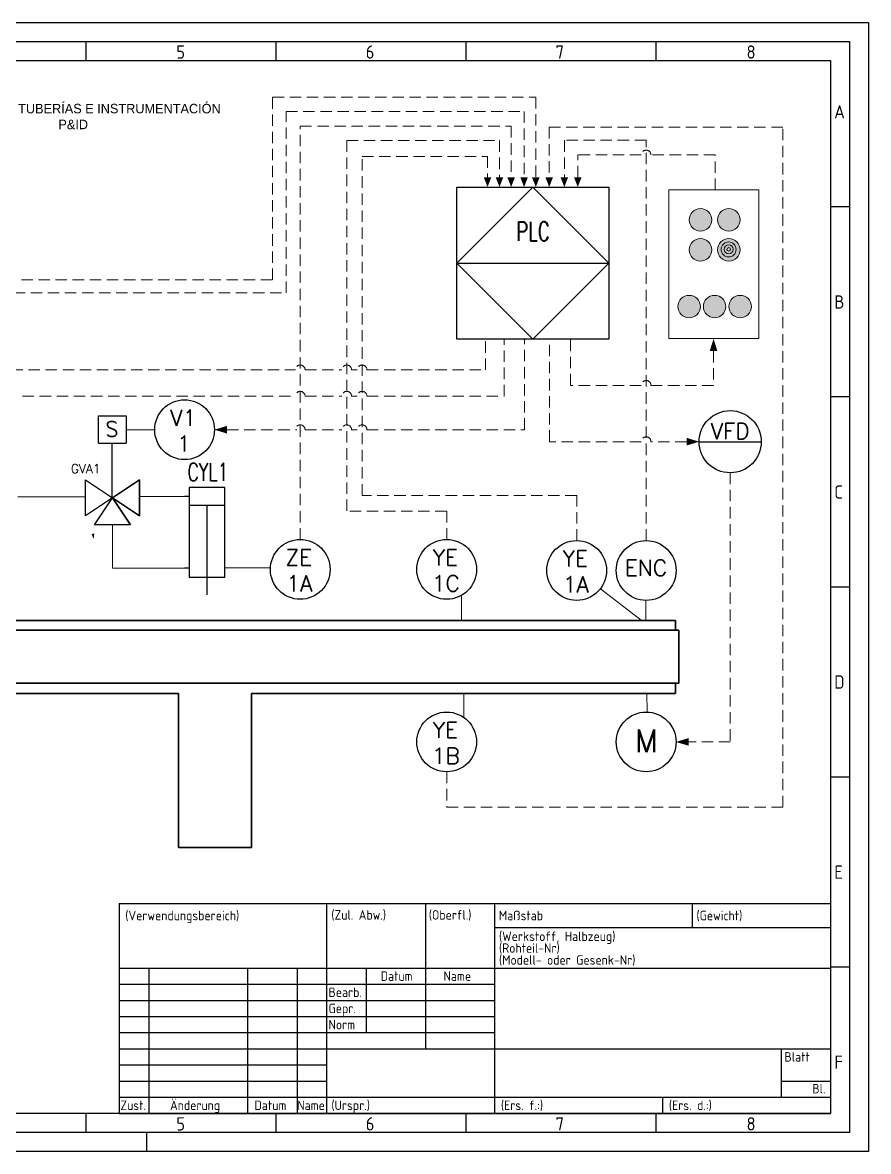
# Model space of a CAD drawing. Header units: millimetres. Extents: x 0 to 420, y 0 to 297.
# Drawn here: x 197.4 to 420, y 0 to 297 of the extents above; entities that cross this region are included whole.
import ezdxf
from ezdxf.enums import TextEntityAlignment as Align

# ---------------------------------------------------------------- set-up
doc = ezdxf.new("R2010")
doc.units = ezdxf.units.MM
doc.header["$LTSCALE"] = 6
doc.linetypes.add('DASHED', pattern=[0.75, 0.5, -0.25])
for name, color, linetype in [('025', 1, 'Continuous'), ('035', 5, 'Continuous'), ('05', 6, 'Continuous'), ('07', 7, 'Continuous'), ('MISC', 2, 'Continuous'), ('SYMS', 7, 'Continuous'), ('TAGS', 51, 'Continuous')]:
    doc.layers.add(name, color=color, linetype=linetype)
for name, color, linetype, lineweight in [('SEÑAL ELECTRICA', 3, 'DASHED', 0), ('SEÑAL ELECTRICA OUT', 1, 'DASHED', 0), ('SEÑAL NEUMATICA', 5, 'Pneumatic Binary', 5)]:
    doc.layers.add(name, color=color, linetype=linetype, lineweight=lineweight)
doc.styles.add('ISO Proportional', font='isocp.shx')
doc.styles.add('WD', font='romans.shx')
doc.linetypes.add('Pneumatic Binary', pattern='A,0.25,[130,ltypeshp.shx,S=0.1,R=-45,X=0,Y=0],0.04,[130,ltypeshp.shx,S=0.1,R=55,X=0,Y=0],0.04,[130,ltypeshp.shx,S=0.1,R=-45,X=0,Y=0],1', length=1.33)

# ---------------------------------------------------------------- blocks, each defined once
blk = doc.blocks.new('DIN_border_a3')
at = {"layer": '035'}
for p, q in [((214, 292), (214, 287)), ((264, 292), (264, 287)), ((314, 292), (314, 287)), ((364, 292), (364, 287)), ((414.97, 248.54), (409.98, 248.54)), ((414.98, 198.5), (410, 198.5)), ((414.98, 148.5), (410, 148.5)), ((414.98, 98.5), (410, 98.5)), ((415, 48.46), (410.02, 48.46)), ((214, 10), (214, 5)), ((264, 10), (264, 5)), ((314, 10), (314, 5)), ((364, 10), (364, 5)), ((230, 5), (230, 0))]:
    blk.add_line(p, q, dxfattribs=at)
for points in [[(0, 297), (420, 297), (420, 0), (0, 0)], [(18, 287), (410, 287), (410, 10), (18, 10)]]:
    blk.add_lwpolyline(points, close=True, dxfattribs=at)
at = {"layer": '07'}
blk.add_lwpolyline([(13, 292), (415, 292), (415, 5), (13, 5)], close=True, dxfattribs=at)
at = {"layer": '035', "style": 'ISO Proportional'}
for s, p in [('5', (237.84, 287.5)), ('6', (287.69, 287.5)), ('7', (337.67, 287.5)), ('8', (387.92, 287.5)), ('A', (410.98, 271.79)), ('B', (411, 221.75)), ('C', (411, 171.75)), ('D', (411, 121.75)), ('E', (411.02, 71.72)), ('F', (411.02, 21.72)), ('5', (237.84, 5.5)), ('6', (287.69, 5.5)), ('7', (337.67, 5.5)), ('8', (387.92, 5.5))]:
    blk.add_text(s, height=3.5, dxfattribs=at).set_placement(p)
blk = doc.blocks.new('DIN_tblock_a3')
at = {"layer": '035'}
for p, q in [((-106.6, 55.25), (-106.6, 17)), ((-36.4, 55.25), (-36.4, 48.88)), ((-88.4, 48.88), (0, 48.88)), ((-179.4, 38.25), (-179.4, 0)), ((-153.4, 38.25), (-153.4, 0)), ((-140.4, 38.25), (-140.4, 0)), ((-122.2, 38.25), (-122.2, 21.25)), ((-187.2, 34), (-88.4, 34)), ((-187.2, 29.75), (-88.4, 29.75)), ((-187.2, 25.5), (-88.4, 25.5)), ((-187.2, 21.25), (-88.4, 21.25)), ((-187.2, 17), (-132.6, 17)), ((-187.2, 12.75), (-132.6, 12.75)), ((-187.2, 8.5), (-132.6, 8.5)), ((-13, 8.5), (0, 8.5)), ((-187.2, 4.25), (0, 4.25)), ((-44.2, 4.25), (-44.2, 0))]:
    blk.add_line(p, q, dxfattribs=at)
at = {"layer": '07'}
for p, q in [((-187.2, 55.25), (-187.2, 0)), ((-187.2, 55.25), (0, 55.25)), ((-132.6, 55.25), (-132.6, 0)), ((-88.4, 55.25), (-88.4, 0)), ((0, 55.25), (0, 0)), ((-187.2, 38.25), (0, 38.25)), ((-132.6, 17), (0, 17)), ((-13, 17), (-13, 4.25)), ((-187.2, 0), (0, 0)), ((-187.2, 0), (0, 0))]:
    blk.add_line(p, q, dxfattribs=at)
at = {"flags": 1}
blk.add_attdef('WD_TB', (-126.5, 11.32), '', height=2.5, dxfattribs=at)
at = {"layer": '025', "style": 'ISO Proportional'}
for s, p in [('(Verwendungsbereich)', (-185.6, 50.81)), ('(Gewicht)', (-35.27, 50.81)), ('Maßstab', (-87.27, 50.81)), ('(Werkstoff, Halbzeug)', (-87.24, 45.35)), ('(Rohteil-Nr)', (-87.24, 42.26)), ('(Modell- oder Gesenk-Nr)', (-87.24, 39.12)), ('Datum', (-118.37, 34.88)), ('Name', (-101.83, 34.88)), ('Bearb.', (-132.1, 30.62)), ('Gepr.', (-132.1, 26.38)), ('Norm', (-132.1, 22.12)), ('Blatt', (-12.09, 13.63)), ('Bl.', (-4.76, 5.26)), ('Zust.', (-186.89, 0.88)), ('Änderung', (-173.81, 0.88)), ('Datum', (-151.59, 0.88)), ('Name', (-140.32, 0.88)), ('(Urspr.)', (-131.35, 0.88)), ('(Ers. f.:) ', (-86.72, 0.88)), ('(Ers. d.:) ', (-42.52, 0.88))]:
    blk.add_text(s, height=2.5, dxfattribs=at).set_placement(p)
at = {"layer": '025', "char_height": 2.5, "attachment_point": 1, "style": 'ISO Proportional'}
for s, insert, width in [('(Zul. Abw.)', (-131.37, 53.48), 24.7674), ('(Oberfl.)', (-105.71, 53.48), 17.3141)]:
    blk.add_mtext(s, dxfattribs=dict(at, insert=insert, width=width))
at = {"layer": '025', "style": 'ISO Proportional'}
for tag, p in [('MAßSTAB', (-71.61, 50.81)), ('BEARBEIT.', (-121.54, 30.71)), ('NAME', (-105.28, 30.71)), ('GEPRÜFT', (-121.54, 26.46)), ('NAME', (-105.28, 26.46))]:
    blk.add_attdef(tag, p, '', height=2.5, dxfattribs=at)
at = {"layer": '05', "style": 'ISO Proportional'}
for tag, p in [('BENENNUNG', (-44.41, 27.21)), ('ZEICHNUNGSNUMMER', (-50.75, 10.32))]:
    blk.add_attdef(tag, text='', height=5, dxfattribs=at).set_placement(p, align=Align.MIDDLE)
blk = doc.blocks.new('VGVA1_3WAY_VALVE1')
at = {"ltscale": 3.2258}
for p, q in [((-0.25, 0.375), (0.25, -0.375)), ((-0.25, -0.375), (0.25, 0.375)), ((0.25, 0.375), (-0.25, 0.375)), ((0.375, 0.25), (0, 0)), ((0.375, 0.25), (0.375, -0.25)), ((0.375, -0.25), (0, 0)), ((0.25, -0.375), (-0.25, -0.375))]:
    blk.add_line(p, q, dxfattribs=at)
at = {"ltscale": 25.4, "flags": 128}
for points in [[(0.25, 0.375), (0, 0), (-0.25, 0.375)], [(0, 0), (0.375, 0.25), (0.375, -0.25)], [(-0.25, -0.375), (0, 0), (0.25, -0.375)]]:
    blk.add_lwpolyline(points, close=True, dxfattribs=at)
at = {"style": 'WD', "flags": 1}
for tag, p in [('INST', (-0.349, 0.777)), ('LOC', (-0.349, 0.581)), ('TAG1', (-0.349, 0.375))]:
    blk.add_attdef(tag, text='', height=0.125, dxfattribs=at).set_placement(p, align=Align.RIGHT)
at = {"style": 'WD'}
for tag, p, height in [('X2TERM04', (0, 0.375), 0.005), ('TERM04', (0.02, 0.388), 0.0625), ('X4TERM03', (0, 0), 0.005), ('X1TERM02', (0.375, 0), 0.005), ('TERM02', (0.406, 0.036), 0.0625), ('RATING1', (0.395, -0.159), 0.125), ('DESC1', (0.395, -0.375), 0.125), ('X8TERM01', (0, -0.375), 0.005), ('TERM01', (0.029, -0.455), 0.0625), ('DESC2', (0.395, -0.559), 0.125), ('DESC3', (0.395, -0.749), 0.125), ('WDTAGALT', (0.395, -0.935), 0.125)]:
    blk.add_attdef(tag, p, '', height=height, dxfattribs=at)
blk.add_attdef('XREF', text='', height=0.0625, rotation=0.0625, dxfattribs=at).set_placement((0.507, 0.365), align=Align.TOP_CENTER)
blk.add_attdef('TERM03', text='', height=0.0625, dxfattribs=at).set_placement((-0.085, 0.02), align=Align.RIGHT)
at = {"style": 'WD', "flags": 1}
for tag, p in [('FAMILY', (-0.284, -0.163)), ('WDTYPE', (-0.277, -0.103)), ('CAT', (-0.284, -0.207)), ('MFG', (-0.283, -0.238)), ('ASSYCODE', (-0.254, -0.268))]:
    blk.add_attdef(tag, text='', height=0.01, dxfattribs=at).set_placement(p, align=Align.CENTER)
blk = doc.blocks.new('VAC1_SOLENOID')
for p, q in [((-0.75, -0.125), (-0.75, 0.125)), ((-0.75, 0.125), (-0.5, 0.125)), ((-0.5, -0.125), (-0.5, 0.125)), ((-0.5, -0.125), (-0.75, -0.125))]:
    blk.add_line(p, q)
at = {"ltscale": 3.2258}
blk.add_line((0, 0), (-0.5, 0), dxfattribs=at)
at = {"style": 'WD'}
for tag, height, p in [('INST', 0.125, (-0.84, 0.553)), ('LOC', 0.125, (-0.835, 0.368)), ('TAG1', 0.125, (-0.835, 0.17)), ('TERM03', 0.0625, (-0.769, 0.009))]:
    blk.add_attdef(tag, text='', height=height, dxfattribs=at).set_placement(p, align=Align.RIGHT)
for tag, p, height in [('TERM02', (-0.628, 0.134), 0.0625), ('X2TERM02', (-0.625, 0.125), 0.005), ('X4TERM03', (-0.75, 0), 0.005), ('DESC1', (-0.431, -0.209), 0.125), ('X8TERM01', (-0.625, -0.125), 0.005), ('TERM01', (-0.624, -0.201), 0.0625), ('DESC2', (-0.431, -0.393), 0.125), ('DESC3', (-0.431, -0.583), 0.125), ('RATING1', (-0.431, -0.761), 0.125), ('WDTAGALT', (-0.421, -0.949), 0.125)]:
    blk.add_attdef(tag, p, '', height=height, dxfattribs=at)
blk.add_attdef('XREF', text='', height=0.0625, rotation=0.0625, dxfattribs=at).set_placement((-0.999, 0.095), align=Align.TOP_CENTER)
blk.add_attdef('TEXT', text='', height=0.0625, dxfattribs=at).set_placement((-0.624, -0.004), align=Align.MIDDLE_CENTER)
at = {"style": 'WD', "flags": 1}
for tag, p in [('WDTYPE', (-0.828, -0.053)), ('FAMILY', (-0.831, -0.09)), ('CAT', (-0.831, -0.134)), ('MFG', (-0.829, -0.166)), ('ASSYCODE', (-0.801, -0.195))]:
    blk.add_attdef(tag, text='', height=0.01, dxfattribs=at).set_placement(p, align=Align.CENTER)
blk = doc.blocks.new('VCY1_CYL_RETRACT')
for p, q in [((0.5625, 0.2812), (-0.0625, 0.2812)), ((-0.0625, 0.2812), (-0.0625, 0.0312)), ((0.0625, 0.2812), (0.0625, 0.0312)), ((0.5625, 0.0312), (0.5625, 0.2812)), ((0.0625, 0.1562), (0.6875, 0.1562)), ((-0.0625, 0.0312), (0.5625, 0.0312)), ((0, 0.0312), (0, 0)), ((0.5, 0.0312), (0.5, 0))]:
    blk.add_line(p, q)
at = {"style": 'WD', "width": 0.7}
for tag, p in [('INST', (0.25, 0.6562)), ('LOC', (0.25, 0.5)), ('TAG1', (0.25, 0.3438))]:
    blk.add_attdef(tag, text='', height=0.125, dxfattribs=at).set_placement(p, align=Align.CENTER)
for tag, p in [('DESC1', (-0.125, 0.1562)), ('DESC2', (-0.125, 0)), ('DESC3', (-0.125, -0.1562)), ('WDTAGALT', (-0.125, -0.3125))]:
    blk.add_attdef(tag, text='', height=0.125, dxfattribs=at).set_placement(p, align=Align.RIGHT)
at = {"style": 'WD'}
for tag, p, height, flags in [('WDBLKNAM', (0.3428, 0.2812), 0.01, 9), ('FAMILY', (0.3497, 0.2685), 0.01, 9), ('X8TERM01', (0, 0), 0.005, 1), ('WDTYPE', (0.0625, 0.0625), 0.01, 1), ('X8TERM02', (0.5, 0), 0.005, 1)]:
    blk.add_attdef(tag, p, '', height=height, dxfattribs=dict(at, flags=flags))
blk.add_attdef('XREF', (0.6562, 0.2188), '', height=0.0625, dxfattribs=at)
at = {"linetype": 'Continuous', "style": 'WD', "flags": 9}
for tag, p in [('ASSYCODE', (0.375, 0.1875)), ('MFG', (0.3728, 0.2049)), ('CAT', (0.3748, 0.2243))]:
    blk.add_attdef(tag, text='', height=0.01, dxfattribs=at).set_placement(p, align=Align.CENTER)
at = {"style": 'WD', "width": 0.7}
for tag, p, height in [('RATING1', (0.6875, 0), 0.125), ('TERM01', (0.0312, -0.0938), 0.0625), ('TERM02', (0.5312, -0.0938), 0.0625)]:
    blk.add_attdef(tag, p, '', height=height, dxfattribs=at)
blk = doc.blocks.new('HIN1_FIELD_MOUNT')
at = {"ltscale": 3.2258}
blk.add_circle((0, 0), 0.5, dxfattribs=at)
at = {"style": 'WD', "width": 0.7}
for tag, height, p in [('INST', 0.125, (-0.454, 0.471)), ('LOC', 0.125, (-0.454, 0.309)), ('TERM01', 0.0625, (-0.524, 0.018))]:
    blk.add_attdef(tag, text='', height=height, dxfattribs=at).set_placement(p, align=Align.RIGHT)
for tag, p, height in [('TERM04', (0.021, 0.531), 0.0625), ('X2TERM04', (0, 0.5), 0.005), ('X4TERM01', (-0.5, 0), 0.005), ('X1TERM03', (0.5, 0), 0.005), ('TERM03', (0.522, 0.018), 0.0625), ('RATING1', (0.513, -0.159), 0.125), ('DESC1', (0.513, -0.318), 0.125), ('X8TERM02', (0, -0.5), 0.005), ('TERM02', (0.023, -0.581), 0.0625), ('DESC2', (0.513, -0.508), 0.125), ('DESC3', (0.513, -0.688), 0.125), ('WDTAGALT', (0.513, -0.863), 0.125)]:
    blk.add_attdef(tag, p, '', height=height, dxfattribs=at)
blk.add_attdef('XREF', text='', height=0.0625, rotation=0.0625, dxfattribs=at).set_placement((0.546, 0.412), align=Align.TOP_CENTER)
for tag, p in [('TAG1_PART1', (0, 0.147)), ('TAG1_PART2', (0, -0.26))]:
    blk.add_attdef(tag, text='', height=0.125, dxfattribs=at).set_placement(p, align=Align.CENTER)
at = {"style": 'WD', "width": 0.7, "flags": 1}
for tag, p in [('WDTYPE', (-0.535, -0.17)), ('CAT', (-0.546, -0.253)), ('MFG', (-0.544, -0.28)), ('FAMILY', (-0.537, -0.223)), ('ASSYCODE', (-0.525, -0.306))]:
    blk.add_attdef(tag, text='', height=0.01, dxfattribs=at).set_placement(p, align=Align.CENTER)
blk = doc.blocks.new('HIN1_INFRONT_MAIN')
at = {"ltscale": 0.127}
blk.add_line((-0.5, 0), (0.5, 0), dxfattribs=at)
at = {"ltscale": 3.2258}
blk.add_circle((0, 0), 0.5, dxfattribs=at)
at = {"style": 'WD', "width": 0.7}
for tag, height, p in [('INST', 0.125, (-0.481, 0.455)), ('LOC', 0.125, (-0.481, 0.293)), ('TERM01', 0.0625, (-0.524, 0.018))]:
    blk.add_attdef(tag, text='', height=height, dxfattribs=at).set_placement(p, align=Align.RIGHT)
for tag, p, height in [('TERM04', (0.021, 0.531), 0.0625), ('X2TERM04', (0, 0.5), 0.005), ('X4TERM01', (-0.5, 0), 0.005), ('X1TERM03', (0.5, 0), 0.005), ('TERM03', (0.522, 0.018), 0.0625), ('RATING1', (0.513, -0.162), 0.125), ('DESC1', (0.513, -0.321), 0.125), ('X8TERM02', (0, -0.5), 0.005), ('TERM02', (0.023, -0.581), 0.0625), ('DESC2', (0.513, -0.51), 0.125), ('DESC3', (0.513, -0.691), 0.125), ('WDTAGALT', (0.513, -0.866), 0.125)]:
    blk.add_attdef(tag, p, '', height=height, dxfattribs=at)
blk.add_attdef('XREF', text='', height=0.0625, rotation=0.0625, dxfattribs=at).set_placement((0.546, 0.412), align=Align.TOP_CENTER)
for tag, p in [('TAG1_PART1', (0, 0.147)), ('TAG1_PART2', (0, -0.26))]:
    blk.add_attdef(tag, text='', height=0.125, dxfattribs=at).set_placement(p, align=Align.CENTER)
at = {"style": 'WD', "width": 0.7, "flags": 1}
for tag, p in [('WDTYPE', (-0.535, -0.17)), ('CAT', (-0.546, -0.253)), ('MFG', (-0.544, -0.28)), ('FAMILY', (-0.537, -0.223)), ('ASSYCODE', (-0.525, -0.306))]:
    blk.add_attdef(tag, text='', height=0.01, dxfattribs=at).set_placement(p, align=Align.CENTER)
blk = doc.blocks.new('HIN1_INFRONT_MAIN_PLC')
for p, q in [((-0.5, -0.5), (-0.5, 0.5)), ((-0.5, 0.5), (0.5, 0.5)), ((0.5, 0.5), (0.5, -0.5)), ((0.5, -0.5), (-0.5, -0.5))]:
    blk.add_line(p, q)
at = {"ltscale": 0.127}
blk.add_line((-0.5, 0), (0.5, 0), dxfattribs=at)
at = {"ltscale": 25.4, "flags": 128}
blk.add_lwpolyline([(0, 0.5), (-0.5, 0), (0, -0.5), (0.5, 0)], close=True, dxfattribs=at)
at = {"ltscale": 3.2258, "flags": 128}
blk.add_lwpolyline([(0, 0.5), (-0.5, 0), (0, -0.5), (0.5, 0)], close=True, dxfattribs=at)
blk.add_lwpolyline([(0, 0.5), (-0.5, 0), (0, -0.5), (0.5, 0)], close=True, dxfattribs=at)
at = {"style": 'WD', "width": 0.7}
for tag, height, p in [('INST', 0.125, (-0.5816, 0.4156)), ('LOC', 0.125, (-0.5816, 0.254)), ('TERM01', 0.0625, (-0.5242, 0.0184))]:
    blk.add_attdef(tag, text='', height=height, dxfattribs=at).set_placement(p, align=Align.RIGHT)
for tag, p, height in [('TERM04', (0.0207, 0.5306), 0.0625), ('X2TERM04', (0, 0.5), 0.005), ('TERM03', (0.5222, 0.0184), 0.0625), ('X4TERM01', (-0.5, 0), 0.005), ('X1TERM03', (0.5, 0), 0.005), ('RATING1', (0.5485, -0.1677), 0.125), ('DESC1', (0.5485, -0.3266), 0.125), ('DESC2', (0.5485, -0.5165), 0.125), ('X8TERM02', (0, -0.5), 0.005), ('TERM02', (0.0233, -0.5809), 0.0625), ('DESC3', (0.5485, -0.6975), 0.125), ('WDTAGALT', (0.5485, -0.8716), 0.125)]:
    blk.add_attdef(tag, p, '', height=height, dxfattribs=at)
blk.add_attdef('XREF', text='', height=0.0625, rotation=0.0625, dxfattribs=at).set_placement((0.6297, 0.3767), align=Align.TOP_CENTER)
for tag, p in [('TAG1_PART1', (0, 0.147)), ('TAG1_PART2', (0, -0.2602))]:
    blk.add_attdef(tag, text='', height=0.125, dxfattribs=at).set_placement(p, align=Align.CENTER)
at = {"style": 'WD', "width": 0.7, "flags": 1}
for tag, p in [('WDTYPE', (-0.5767, -0.1697)), ('FAMILY', (-0.5789, -0.2227)), ('CAT', (-0.5871, -0.2531)), ('MFG', (-0.5859, -0.2796)), ('ASSYCODE', (-0.5662, -0.3061))]:
    blk.add_attdef(tag, text='', height=0.01, dxfattribs=at).set_placement(p, align=Align.CENTER)

msp = doc.modelspace()

# ---------------------------------------------------------------- hatches: boundary and pattern name
at = {"lineweight": 20}
h = msp.add_hatch(color=3, dxfattribs=at)
h.dxf.hatch_style = 1
h.paths.add_polyline_path([(372.82, 245.1, 1), (378.74, 245.1, 1)])
h = msp.add_hatch(color=1, dxfattribs=at)
h.dxf.hatch_style = 1
h.paths.add_polyline_path([(380.31, 245.1, 1), (386.23, 245.1, 1)])
at = {"lineweight": 20, "true_color": 0x939598}
h = msp.add_hatch(color=252, dxfattribs=at)
h.dxf.hatch_style = 1
h.paths.add_polyline_path([(378.74, 237.23, 1), (372.82, 237.23, 1)])
at = {"lineweight": 20, "true_color": 0x000000}
h = msp.add_hatch(color=18, dxfattribs=at)
h.dxf.hatch_style = 1
h.paths.add_polyline_path([(378.51, 238.36), (373.48, 235.35), (373.01, 236.12), (378.04, 239.14)])
at = {"lineweight": 20}
h = msp.add_hatch(color=256, dxfattribs=at)
h.dxf.hatch_style = 1
h.set_gradient(color1=(237, 31, 36), color2=(255, 0, 0), name='SPHERICAL')
h.paths.add_polyline_path([(380.31, 237.23, 1), (386.23, 237.23, 1)])
h = msp.add_hatch(color=256, dxfattribs=at)
h.dxf.hatch_style = 1
h.set_gradient(color1=(255, 0, 0), color2=(153, 27, 30), name='INVSPHERICAL')
edge = h.paths.add_edge_path()
edge.add_arc((372.82, 222.27), 2.96, 0, 360)
h = msp.add_hatch(color=256, dxfattribs=at)
h.dxf.hatch_style = 1
h.set_gradient(color1=(0, 255, 0), color2=(19, 103, 52), name='INVSPHERICAL')
edge = h.paths.add_edge_path()
edge.add_arc((379.52, 222.27), 2.96, 0, 360)
h = msp.add_hatch(color=256, dxfattribs=at)
h.dxf.hatch_style = 1
h.set_gradient(color1=(255, 255, 0), color2=(205, 105, 40), name='INVSPHERICAL')
edge = h.paths.add_edge_path()
edge.add_arc((386.23, 222.27), 2.96, 0, 360)

# ---------------------------------------------------------------- linework, layer by layer
for p, q in [((232.15, 189.88), (224.6, 189.88)), ((312.9, 146.3), (312.9, 139.72)), ((349.44, 148.05), (360.14, 139.8)), ((361.45, 145), (361.45, 139.8)), ((313.48, 114.18), (313.47, 120.45)), ((361.79, 115.63), (361.7, 120.4))]:
    msp.add_line(p, q, dxfattribs=at)
msp.add_line((262.58, 153.49), (250.53, 153.52))
at = {"linetype": 'ByBlock', "lineweight": 30}
for p, q in [((39.95, 139.72), (369.23, 139.72)), ((369.23, 139.72), (369.23, 137.11)), ((369.23, 123.16), (369.23, 120.45)), ((238.37, 120.45), (172.03, 120.45)), ((238.37, 120.45), (238.37, 80)), ((369.23, 120.45), (257.66, 120.45)), ((257.66, 80), (257.66, 120.45)), ((238.37, 80), (257.66, 80))]:
    msp.add_line(p, q, dxfattribs=at)
at = {"color": 3, "lineweight": 20}
for points in [[(319.75, 256.3, 2, 0, 0), (319.75, 253.74, 0, 0, 0)], [(322.89, 256.3, 2, 0, 0), (322.89, 253.74, 0, 0, 0)], [(325.96, 256.3, 2, 0, 0), (325.96, 253.74, 0, 0, 0)], [(329.37, 256.3, 2, 0, 0), (329.37, 253.74, 0, 0, 0)], [(332.45, 256.3, 2, 0, 0), (332.45, 253.74, 0, 0, 0)], [(335.98, 256.3, 2, 0, 0), (335.98, 253.74, 0, 0, 0)], [(339.96, 256.3, 2, 0, 0), (339.96, 253.74, 0, 0, 0)], [(343.5, 256.3, 2, 0, 0), (343.5, 253.74, 0, 0, 0)]]:
    msp.add_lwpolyline(points, format="xyseb", dxfattribs=at)
at = {"lineweight": 20}
msp.add_lwpolyline([(367.5, 252.97), (391.16, 252.97), (391.16, 213.87), (367.5, 213.87)], close=True, dxfattribs=at)
at = {"color": 1, "lineweight": 20}
for points in [[(379.24, 210.57, 2, 0, 0), (379.24, 213.87, 0, 0, 0)], [(251.17, 189.88, 2, 0, 0), (247.88, 189.88, 0, 0, 0)], [(372.15, 186.73, 2, 0, 0), (375.44, 186.73, 0, 0, 0)], [(372.65, 107.74, 2, 0, 0), (369.36, 107.74, 0, 0, 0)]]:
    msp.add_lwpolyline(points, format="xyseb", dxfattribs=at)
for points in [[(224.37, 178.42, 0, 0, 0), (229.01, 178.41, 0.721, 0, 0), (230.54, 178.41, 0, 0, 0)], [(211.26, 165.86, 0, 0, -0.415908), (215.89, 162.5, 0.721, 0, 0), (216.09, 161.08, 0, 0, 0)], [(375.44, 154.28, 0, 0, 0), (375.43, 143.34, 1.7, 0, 0), (375.43, 139.72, 0, 0, 0)]]:
    msp.add_lwpolyline(points, format="xyseb")
at = {"linetype": 'ByBlock', "lineweight": 30}
msp.add_lwpolyline([(39.04, 137.11), (370.07, 137.11), (370.07, 123.16), (39.04, 123.16)], close=True, dxfattribs=at)
at = {"lineweight": 20}
for centre, radius in [((375.78, 245.1), 2.96), ((383.27, 245.1), 2.96), ((375.78, 237.23), 2.96), ((383.27, 237.23), 2.96), ((383.21, 237.3), 1.97), ((383.24, 237.33), 1.19), ((383.24, 237.33), 0.476), ((372.82, 222.27), 2.96), ((379.52, 222.27), 2.96), ((386.23, 222.27), 2.96)]:
    msp.add_circle(centre, radius, dxfattribs=at)
at = {"layer": 'SEÑAL ELECTRICA', "lineweight": 20}
for p, q in [((263.19, 229.29), (263.19, 277.41)), ((263.19, 277.41), (332.45, 277.41)), ((332.45, 277.41), (332.45, 256.3)), ((266.74, 225.87), (266.74, 273.63)), ((266.74, 273.63), (329.37, 273.63)), ((329.37, 273.63), (329.37, 256.3)), ((270.45, 160.99), (270.45, 269.73)), ((270.45, 269.73), (325.96, 269.73)), ((325.96, 269.73), (325.96, 256.3)), ((397.45, 269.52), (335.98, 269.52)), ((335.98, 269.52), (335.98, 256.3)), ((397.45, 90.56), (397.45, 269.52)), ((282.69, 168.5), (282.69, 265.96)), ((282.69, 265.96), (322.9, 265.96)), ((322.9, 265.96), (322.89, 256.3)), ((339.98, 266.02), (339.96, 256.3)), ((361.49, 266.02), (339.98, 266.02)), ((361.49, 160.72), (361.49, 266.02)), ((286.73, 172.56), (286.73, 261.76)), ((286.73, 261.76), (319.78, 261.76)), ((319.78, 261.76), (319.78, 256.3)), ((360.22, 262.16), (343.5, 262.16)), ((343.5, 256.3), (343.5, 262.16)), ((379.68, 262.16), (362.76, 262.16)), ((379.68, 252.97), (379.68, 262.16)), ((102.55, 229.29), (263.19, 229.29)), ((186.01, 225.87), (266.74, 225.87)), ((343.21, 172.56), (286.73, 172.56)), ((343.21, 160.72), (343.21, 172.56)), ((308.99, 168.47), (282.69, 168.47)), ((308.99, 160.99), (308.99, 168.47)), ((308.99, 99.87), (308.99, 90.56)), ((308.99, 90.56), (397.45, 90.56))]:
    msp.add_line(p, q, dxfattribs=at)
msp.add_arc((361.49, 262.16), 1.27, 0, 180, dxfattribs=at)
at = {"layer": 'SEÑAL ELECTRICA OUT', "lineweight": 20}
for p, q in [((319.19, 205.64), (319.19, 213.68)), ((324.12, 198.71), (324.12, 213.68)), ((329.44, 189.88), (329.44, 213.68)), ((336.08, 186.73), (336.08, 213.68)), ((341.6, 201.55), (341.6, 213.68)), ((379.24, 210.57), (379.24, 201.55)), ((86.42, 205.64), (269.18, 205.64)), ((271.72, 205.64), (281.42, 205.64)), ((283.96, 205.64), (285.46, 205.64)), ((288, 205.64), (319.19, 205.64)), ((360.22, 201.55), (341.6, 201.55)), ((379.24, 201.55), (362.76, 201.55)), ((197.36, 198.71), (269.18, 198.71)), ((271.72, 198.71), (281.42, 198.71)), ((283.96, 198.71), (285.46, 198.71)), ((288, 198.71), (324.12, 198.71)), ((251.17, 189.88), (269.55, 189.88)), ((271.72, 189.88), (281.42, 189.88)), ((283.96, 189.88), (285.46, 189.88)), ((288, 189.88), (329.44, 189.88)), ((360.22, 186.73), (336.08, 186.73)), ((372.15, 186.73), (362.76, 186.73)), ((383.62, 178.56), (383.62, 107.74)), ((383.62, 107.74), (372.65, 107.74))]:
    msp.add_line(p, q, dxfattribs=at)
for centre in [(270.45, 205.64), (282.69, 205.64), (286.73, 205.64), (361.49, 201.55), (270.45, 198.71), (282.69, 198.71), (286.73, 198.71), (270.45, 189.88), (282.69, 189.88), (286.73, 189.88), (361.49, 186.73)]:
    msp.add_arc(centre, 1.27, 0, 180, dxfattribs=at)
at = {"layer": 'SEÑAL NEUMATICA'}
for p, q in [((240.01, 172.33), (228.11, 172.33)), ((213.92, 172.2), (196.09, 172.2)), ((221.01, 153.47), (221.01, 164.84)), ((240.01, 153.47), (221.01, 153.47))]:
    msp.add_line(p, q, dxfattribs=at)

# ---------------------------------------------------------------- block references
for name, p in [('DIN_border_a3', (0, 0)), ('DIN_tblock_a3', (410, 10))]:
    msp.add_blockref(name, p)
at = {"layer": 'SYMS'}
ref = msp.add_blockref('HIN1_INFRONT_MAIN_PLC', (331.7, 233.68), dxfattribs=dict(at, xscale=40, yscale=40, zscale=40))
ref.add_attrib('TAG1_PART1', 'PLC', dxfattribs={"layer": 'TAGS', "height": 5, "style": 'WD', "width": 0.7}).set_placement((331.7, 239.56), align=Align.CENTER)
ref = msp.add_blockref('HIN1_FIELD_MOUNT', (240.01, 189.88), dxfattribs=dict(at, xscale=15.73202331055199, yscale=15.73202331055199, zscale=15.73202331055199))
ref.add_attrib('TAG1_PART1', 'V1', dxfattribs={"layer": 'TAGS', "height": 4.2, "style": 'WD'}).set_placement((239.67, 190.93), align=Align.CENTER)
ref.add_attrib('TAG1_PART2', '1', dxfattribs={"layer": 'TAGS', "height": 4.2, "style": 'WD'}).set_placement((239.79, 184.11), align=Align.CENTER)
ref = msp.add_blockref('VAC1_SOLENOID', (220.99, 171.93), dxfattribs=dict(at, xscale=28.83082913345933, yscale=28.83082913345933, zscale=28.83082913345933, rotation=270))
ref.add_attrib('TEXT', 'S', dxfattribs={"layer": 'MISC', "height": 4, "style": 'WD'}).set_placement((220.88, 190.06), align=Align.MIDDLE_CENTER)
ref = msp.add_blockref('HIN1_INFRONT_MAIN', (383.62, 186.73), dxfattribs=dict(at, xscale=16.35835507525189, yscale=16.35835507525189, zscale=16.35835507525189))
ref.add_attrib('TAG1_PART1', 'VFD', dxfattribs={"layer": 'TAGS', "height": 4.2, "style": 'WD'}).set_placement((383.62, 187.42), align=Align.CENTER)
ref = msp.add_blockref('VGVA1_3WAY_VALVE1', (221.01, 171.93), dxfattribs=dict(at, xscale=18.91666348168219, yscale=18.91666348168219, zscale=18.91666348168219, rotation=270))
ref.add_attrib('TAG1', 'GVA1', dxfattribs={"layer": 'TAGS', "height": 2.365, "style": 'WD'}).set_placement((217.88, 178.45), align=Align.RIGHT)
ref = msp.add_blockref('VCY1_CYL_RETRACT', (240.01, 172.33), dxfattribs=dict(at, xscale=37.71058877357584, yscale=37.71058877357584, zscale=37.71058877357584, rotation=270))
ref.add_attrib('TAG1', 'CYL1', dxfattribs={"layer": 'TAGS', "height": 4.714, "style": 'WD', "width": 0.7}).set_placement((246.16, 176.4), align=Align.CENTER)
ref = msp.add_blockref('HIN1_FIELD_MOUNT', (270.45, 153.13), dxfattribs=dict(at, xscale=15.73202331055199, yscale=15.73202331055199, zscale=15.73202331055199))
ref.add_attrib('TAG1_PART1', 'ZE', dxfattribs={"layer": 'TAGS', "height": 4.2, "style": 'WD'}).set_placement((270.1, 154.17), align=Align.CENTER)
ref.add_attrib('TAG1_PART2', '1A', dxfattribs={"layer": 'TAGS', "height": 4.2, "style": 'WD'}).set_placement((270.22, 147.35), align=Align.CENTER)
ref = msp.add_blockref('HIN1_FIELD_MOUNT', (308.99, 153.13), dxfattribs=dict(at, xscale=15.73202331055199, yscale=15.73202331055199, zscale=15.73202331055199))
ref.add_attrib('TAG1_PART1', 'YE', dxfattribs={"layer": 'TAGS', "height": 4.2, "style": 'WD'}).set_placement((308.65, 154.17), align=Align.CENTER)
ref.add_attrib('TAG1_PART2', '1C', dxfattribs={"layer": 'TAGS', "height": 4.2, "style": 'WD'}).set_placement((308.77, 147.35), align=Align.CENTER)
ref = msp.add_blockref('HIN1_FIELD_MOUNT', (343.21, 152.85), dxfattribs=dict(at, xscale=15.73202331055199, yscale=15.73202331055199, zscale=15.73202331055199))
ref.add_attrib('TAG1_PART1', 'YE', dxfattribs={"layer": 'TAGS', "height": 4.2, "style": 'WD'}).set_placement((342.86, 153.9), align=Align.CENTER)
ref.add_attrib('TAG1_PART2', '1A', dxfattribs={"layer": 'TAGS', "height": 4.2, "style": 'WD'}).set_placement((342.99, 147.07), align=Align.CENTER)
ref = msp.add_blockref('HIN1_FIELD_MOUNT', (361.49, 152.85), dxfattribs=dict(at, xscale=15.73202331055199, yscale=15.73202331055199, zscale=15.73202331055199))
ref.add_attrib('TAG1_PART1', 'ENC', dxfattribs={"layer": 'TAGS', "height": 4.2, "style": 'WD'}).set_placement((361.46, 151.45), align=Align.CENTER)
ref = msp.add_blockref('HIN1_FIELD_MOUNT', (308.99, 107.74), dxfattribs=dict(at, xscale=15.73202331055199, yscale=15.73202331055199, zscale=15.73202331055199))
ref.add_attrib('TAG1_PART1', 'YE', dxfattribs={"layer": 'TAGS', "height": 4.2, "style": 'WD'}).set_placement((308.65, 108.78), align=Align.CENTER)
ref.add_attrib('TAG1_PART2', '1B', dxfattribs={"layer": 'TAGS', "height": 4.2, "style": 'WD'}).set_placement((308.77, 101.96), align=Align.CENTER)
ref = msp.add_blockref('HIN1_FIELD_MOUNT', (361.49, 107.74), dxfattribs=dict(at, xscale=15.73202331055199, yscale=15.73202331055199, zscale=15.73202331055199))
ref.add_attrib('TAG1_PART1', 'M', dxfattribs={"layer": 'TAGS', "height": 6, "style": 'WD'}).set_placement((361.59, 105.02), align=Align.CENTER)

# ---------------------------------------------------------------- texts
at = {"insert": (161.68, 275.62), "char_height": 2.5, "attachment_point": 1}
msp.add_mtext_dynamic_manual_height_columns('\\pxqc;DIAGRAMA DE TUBERÍAS E INSTRUMENTACIÓN\\PP&ID', width=98.032, gutter_width=12.5, heights=[6.88], dxfattribs=at)

doc.saveas('drawing.dxf')
